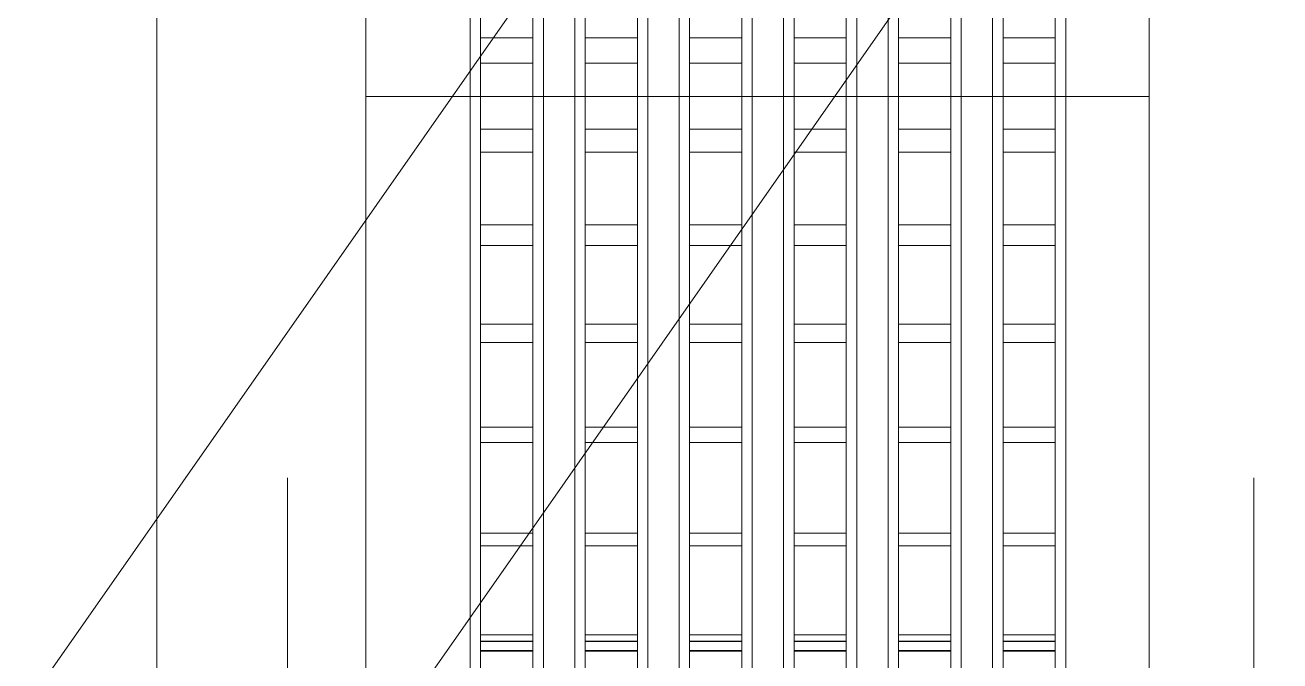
# Model space of a CAD drawing. Header units: millimetres. Extents: x -191664 to 191490, y -197311 to 10263.
# Drawn here: x -1725.2 to -1485, y -30260.5 to -30138.8 of the extents above; entities that cross this region are included whole.
import ezdxf

# ---------------------------------------------------------------- set-up
doc = ezdxf.new("R2010")
doc.units = ezdxf.units.MM
for name, color, linetype, lineweight in [('frontal_briquetadora', 7, 'Continuous', 0), ('frontal_secador', 7, 'Continuous', 0), ('frontal_tolva', 7, 'Continuous', 0)]:
    doc.layers.add(name, color=color, linetype=linetype, lineweight=lineweight)

msp = doc.modelspace()

# ---------------------------------------------------------------- linework, layer by layer
at = {"layer": 'frontal_briquetadora', "color": 117, "true_color": 0x376c5b}
for p, q in [((-1638, -30255.52), (-1638, -30023.69)), ((-1628, -30255.52), (-1628, -30023.69)), ((-1618, -30255.52), (-1618, -30023.69)), ((-1608, -30255.52), (-1608, -30023.69)), ((-1598, -30255.52), (-1598, -30023.69)), ((-1588, -30255.52), (-1588, -30023.69)), ((-1578, -30255.52), (-1578, -30023.69)), ((-1568, -30255.52), (-1568, -30023.69)), ((-1558, -30255.52), (-1558, -30023.69)), ((-1548, -30255.52), (-1548, -30023.69)), ((-1538, -30255.52), (-1538, -30023.69)), ((-1528, -30255.52), (-1528, -30023.69)), ((-1638, -30263.45), (-1638, -30031.62)), ((-1628, -30263.45), (-1628, -30031.62)), ((-1618, -30263.45), (-1618, -30031.62)), ((-1608, -30263.45), (-1608, -30031.62)), ((-1598, -30263.45), (-1598, -30031.62)), ((-1588, -30263.45), (-1588, -30031.62)), ((-1578, -30263.45), (-1578, -30031.62)), ((-1568, -30263.45), (-1568, -30031.62)), ((-1558, -30263.45), (-1558, -30031.62)), ((-1548, -30263.45), (-1548, -30031.62)), ((-1538, -30263.45), (-1538, -30031.62)), ((-1528, -30263.45), (-1528, -30031.62)), ((-1638, -30124.61), (-1638, -30141.18)), ((-1628, -30124.61), (-1628, -30141.18)), ((-1618, -30124.61), (-1618, -30141.18)), ((-1608, -30124.61), (-1608, -30141.18)), ((-1598, -30124.61), (-1598, -30141.18)), ((-1588, -30124.61), (-1588, -30141.18)), ((-1578, -30124.61), (-1578, -30141.18)), ((-1568, -30124.61), (-1568, -30141.18)), ((-1558, -30124.61), (-1558, -30141.18)), ((-1548, -30124.61), (-1548, -30141.18)), ((-1538, -30124.61), (-1538, -30141.18)), ((-1528, -30124.61), (-1528, -30141.18)), ((-1638, -30129.93), (-1638, -30146.07)), ((-1628, -30129.93), (-1628, -30146.07)), ((-1618, -30129.93), (-1618, -30146.07)), ((-1608, -30129.93), (-1608, -30146.07)), ((-1598, -30129.93), (-1598, -30146.07)), ((-1588, -30129.93), (-1588, -30146.07)), ((-1578, -30129.93), (-1578, -30146.07)), ((-1568, -30129.93), (-1568, -30146.07)), ((-1558, -30129.93), (-1558, -30146.07)), ((-1548, -30129.93), (-1548, -30146.07)), ((-1538, -30129.93), (-1538, -30146.07)), ((-1528, -30129.93), (-1528, -30146.07)), ((-1638, -30141.18), (-1638, -30158.68)), ((-1638, -30141.18), (-1628, -30141.18)), ((-1628, -30141.18), (-1628, -30158.68)), ((-1618, -30141.18), (-1618, -30158.68)), ((-1618, -30141.18), (-1608, -30141.18)), ((-1608, -30141.18), (-1608, -30158.68)), ((-1598, -30141.18), (-1598, -30158.68)), ((-1598, -30141.18), (-1588, -30141.18)), ((-1588, -30141.18), (-1588, -30158.68)), ((-1578, -30141.18), (-1578, -30158.68)), ((-1578, -30141.18), (-1568, -30141.18)), ((-1568, -30141.18), (-1568, -30158.68)), ((-1558, -30141.18), (-1558, -30158.68)), ((-1558, -30141.18), (-1548, -30141.18)), ((-1548, -30141.18), (-1548, -30158.68)), ((-1538, -30141.18), (-1538, -30158.68)), ((-1538, -30141.18), (-1528, -30141.18)), ((-1528, -30141.18), (-1528, -30158.68)), ((-1638, -30146.07), (-1638, -30163.11)), ((-1638, -30146.07), (-1628, -30146.07)), ((-1628, -30146.07), (-1628, -30163.11)), ((-1618, -30146.07), (-1618, -30163.11)), ((-1618, -30146.07), (-1608, -30146.07)), ((-1608, -30146.07), (-1608, -30163.11)), ((-1598, -30146.07), (-1598, -30163.11)), ((-1598, -30146.07), (-1588, -30146.07)), ((-1588, -30146.07), (-1588, -30163.11)), ((-1578, -30146.07), (-1578, -30163.11)), ((-1578, -30146.07), (-1568, -30146.07)), ((-1568, -30146.07), (-1568, -30163.11)), ((-1558, -30146.07), (-1558, -30163.11)), ((-1558, -30146.07), (-1548, -30146.07)), ((-1548, -30146.07), (-1548, -30163.11)), ((-1538, -30146.07), (-1538, -30163.11)), ((-1538, -30146.07), (-1528, -30146.07)), ((-1528, -30146.07), (-1528, -30163.11)), ((-1638, -30158.68), (-1638, -30177)), ((-1638, -30158.68), (-1628, -30158.68)), ((-1628, -30158.68), (-1628, -30177)), ((-1618, -30158.68), (-1618, -30177)), ((-1618, -30158.68), (-1608, -30158.68)), ((-1608, -30158.68), (-1608, -30177)), ((-1598, -30158.68), (-1598, -30177)), ((-1598, -30158.68), (-1588, -30158.68)), ((-1588, -30158.68), (-1588, -30177)), ((-1578, -30158.68), (-1578, -30177)), ((-1578, -30158.68), (-1568, -30158.68)), ((-1568, -30158.68), (-1568, -30177)), ((-1558, -30158.68), (-1558, -30177)), ((-1558, -30158.68), (-1548, -30158.68)), ((-1548, -30158.68), (-1548, -30177)), ((-1538, -30158.68), (-1538, -30177)), ((-1538, -30158.68), (-1528, -30158.68)), ((-1528, -30158.68), (-1528, -30177)), ((-1638, -30163.11), (-1638, -30180.96)), ((-1638, -30163.11), (-1628, -30163.11)), ((-1628, -30163.11), (-1628, -30180.96)), ((-1618, -30163.11), (-1618, -30180.96)), ((-1618, -30163.11), (-1608, -30163.11)), ((-1608, -30163.11), (-1608, -30180.96)), ((-1598, -30163.11), (-1598, -30180.96)), ((-1598, -30163.11), (-1588, -30163.11)), ((-1588, -30163.11), (-1588, -30180.96)), ((-1578, -30163.11), (-1578, -30180.96)), ((-1578, -30163.11), (-1568, -30163.11)), ((-1568, -30163.11), (-1568, -30180.96)), ((-1558, -30163.11), (-1558, -30180.96)), ((-1558, -30163.11), (-1548, -30163.11)), ((-1548, -30163.11), (-1548, -30180.96)), ((-1538, -30163.11), (-1538, -30180.96)), ((-1538, -30163.11), (-1528, -30163.11)), ((-1528, -30163.11), (-1528, -30180.96)), ((-1638, -30177), (-1638, -30196.06)), ((-1638, -30177), (-1628, -30177)), ((-1628, -30177), (-1628, -30196.06)), ((-1618, -30177), (-1618, -30196.06)), ((-1618, -30177), (-1608, -30177)), ((-1608, -30177), (-1608, -30196.06)), ((-1598, -30177), (-1598, -30196.06)), ((-1598, -30177), (-1588, -30177)), ((-1588, -30177), (-1588, -30196.06)), ((-1578, -30177), (-1578, -30196.06)), ((-1578, -30177), (-1568, -30177)), ((-1568, -30177), (-1568, -30196.06)), ((-1558, -30177), (-1558, -30196.06)), ((-1558, -30177), (-1548, -30177)), ((-1548, -30177), (-1548, -30196.06)), ((-1538, -30177), (-1538, -30196.06)), ((-1538, -30177), (-1528, -30177)), ((-1528, -30177), (-1528, -30196.06)), ((-1638, -30180.96), (-1638, -30199.53)), ((-1638, -30180.96), (-1628, -30180.96)), ((-1628, -30180.96), (-1628, -30199.53)), ((-1618, -30180.96), (-1618, -30199.53)), ((-1618, -30180.96), (-1608, -30180.96)), ((-1608, -30180.96), (-1608, -30199.53)), ((-1598, -30180.96), (-1598, -30199.53)), ((-1598, -30180.96), (-1588, -30180.96)), ((-1588, -30180.96), (-1588, -30199.53)), ((-1578, -30180.96), (-1578, -30199.53)), ((-1578, -30180.96), (-1568, -30180.96)), ((-1568, -30180.96), (-1568, -30199.53)), ((-1558, -30180.96), (-1558, -30199.53)), ((-1558, -30180.96), (-1548, -30180.96)), ((-1548, -30180.96), (-1548, -30199.53)), ((-1538, -30180.96), (-1538, -30199.53)), ((-1538, -30180.96), (-1528, -30180.96)), ((-1528, -30180.96), (-1528, -30199.53)), ((-1638, -30196.06), (-1638, -30215.78)), ((-1638, -30196.06), (-1628, -30196.06)), ((-1628, -30196.06), (-1628, -30215.78)), ((-1618, -30196.06), (-1618, -30215.78)), ((-1618, -30196.06), (-1608, -30196.06)), ((-1608, -30196.06), (-1608, -30215.78)), ((-1598, -30196.06), (-1598, -30215.78)), ((-1598, -30196.06), (-1588, -30196.06)), ((-1588, -30196.06), (-1588, -30215.78)), ((-1578, -30196.06), (-1578, -30215.78)), ((-1578, -30196.06), (-1568, -30196.06)), ((-1568, -30196.06), (-1568, -30215.78)), ((-1558, -30196.06), (-1558, -30215.78)), ((-1558, -30196.06), (-1548, -30196.06)), ((-1548, -30196.06), (-1548, -30215.78)), ((-1538, -30196.06), (-1538, -30215.78)), ((-1538, -30196.06), (-1528, -30196.06)), ((-1528, -30196.06), (-1528, -30215.78)), ((-1638, -30199.53), (-1638, -30218.74)), ((-1638, -30199.53), (-1628, -30199.53)), ((-1628, -30199.53), (-1628, -30218.74)), ((-1618, -30199.53), (-1618, -30218.74)), ((-1618, -30199.53), (-1608, -30199.53)), ((-1608, -30199.53), (-1608, -30218.74)), ((-1598, -30199.53), (-1598, -30218.74)), ((-1598, -30199.53), (-1588, -30199.53)), ((-1588, -30199.53), (-1588, -30218.74)), ((-1578, -30199.53), (-1578, -30218.74)), ((-1578, -30199.53), (-1568, -30199.53)), ((-1568, -30199.53), (-1568, -30218.74)), ((-1558, -30199.53), (-1558, -30218.74)), ((-1558, -30199.53), (-1548, -30199.53)), ((-1548, -30199.53), (-1548, -30218.74)), ((-1538, -30199.53), (-1538, -30218.74)), ((-1538, -30199.53), (-1528, -30199.53)), ((-1528, -30199.53), (-1528, -30218.74)), ((-1638, -30215.78), (-1638, -30236.05)), ((-1638, -30215.78), (-1628, -30215.78)), ((-1628, -30215.78), (-1628, -30236.05)), ((-1618, -30215.78), (-1618, -30236.05)), ((-1618, -30215.78), (-1608, -30215.78)), ((-1608, -30215.78), (-1608, -30236.05)), ((-1598, -30215.78), (-1598, -30236.05)), ((-1598, -30215.78), (-1588, -30215.78)), ((-1588, -30215.78), (-1588, -30236.05)), ((-1578, -30215.78), (-1578, -30236.05)), ((-1578, -30215.78), (-1568, -30215.78)), ((-1568, -30215.78), (-1568, -30236.05)), ((-1558, -30215.78), (-1558, -30236.05)), ((-1558, -30215.78), (-1548, -30215.78)), ((-1548, -30215.78), (-1548, -30236.05)), ((-1538, -30215.78), (-1538, -30236.05)), ((-1538, -30215.78), (-1528, -30215.78)), ((-1528, -30215.78), (-1528, -30236.05)), ((-1638, -30218.74), (-1638, -30238.48)), ((-1638, -30218.74), (-1628, -30218.74)), ((-1628, -30218.74), (-1628, -30238.48)), ((-1618, -30218.74), (-1618, -30238.48)), ((-1618, -30218.74), (-1608, -30218.74)), ((-1608, -30218.74), (-1608, -30238.48)), ((-1598, -30218.74), (-1598, -30238.48)), ((-1598, -30218.74), (-1588, -30218.74)), ((-1588, -30218.74), (-1588, -30238.48)), ((-1578, -30218.74), (-1578, -30238.48)), ((-1578, -30218.74), (-1568, -30218.74)), ((-1568, -30218.74), (-1568, -30238.48)), ((-1558, -30218.74), (-1558, -30238.48)), ((-1558, -30218.74), (-1548, -30218.74)), ((-1548, -30218.74), (-1548, -30238.48)), ((-1538, -30218.74), (-1538, -30238.48)), ((-1538, -30218.74), (-1528, -30218.74)), ((-1528, -30218.74), (-1528, -30238.48)), ((-1638, -30236.05), (-1638, -30256.78)), ((-1638, -30236.05), (-1628, -30236.05)), ((-1628, -30236.05), (-1628, -30256.78)), ((-1618, -30236.05), (-1618, -30256.78)), ((-1618, -30236.05), (-1608, -30236.05)), ((-1608, -30236.05), (-1608, -30256.78)), ((-1598, -30236.05), (-1598, -30256.78)), ((-1598, -30236.05), (-1588, -30236.05)), ((-1588, -30236.05), (-1588, -30256.78)), ((-1578, -30236.05), (-1578, -30256.78)), ((-1578, -30236.05), (-1568, -30236.05)), ((-1568, -30236.05), (-1568, -30256.78)), ((-1558, -30236.05), (-1558, -30256.78)), ((-1558, -30236.05), (-1548, -30236.05)), ((-1548, -30236.05), (-1548, -30256.78)), ((-1538, -30236.05), (-1538, -30256.78)), ((-1538, -30236.05), (-1528, -30236.05)), ((-1528, -30236.05), (-1528, -30256.78)), ((-1638, -30238.48), (-1638, -30258.67)), ((-1638, -30238.48), (-1628, -30238.48)), ((-1628, -30238.48), (-1628, -30258.67)), ((-1618, -30238.48), (-1618, -30258.67)), ((-1618, -30238.48), (-1608, -30238.48)), ((-1608, -30238.48), (-1608, -30258.67)), ((-1598, -30238.48), (-1598, -30258.67)), ((-1598, -30238.48), (-1588, -30238.48)), ((-1588, -30238.48), (-1588, -30258.67)), ((-1578, -30238.48), (-1578, -30258.67)), ((-1578, -30238.48), (-1568, -30238.48)), ((-1568, -30238.48), (-1568, -30258.67)), ((-1558, -30238.48), (-1558, -30258.67)), ((-1558, -30238.48), (-1548, -30238.48)), ((-1548, -30238.48), (-1548, -30258.67)), ((-1538, -30238.48), (-1538, -30258.67)), ((-1538, -30238.48), (-1528, -30238.48)), ((-1528, -30238.48), (-1528, -30258.67)), ((-1638, -30256.8), (-1638, -30255.52)), ((-1638, -30255.52), (-1628, -30255.52)), ((-1628, -30256.8), (-1628, -30255.52)), ((-1618, -30256.8), (-1618, -30255.52)), ((-1618, -30255.52), (-1608, -30255.52)), ((-1608, -30256.8), (-1608, -30255.52)), ((-1598, -30256.8), (-1598, -30255.52)), ((-1598, -30255.52), (-1588, -30255.52)), ((-1588, -30256.8), (-1588, -30255.52)), ((-1578, -30256.8), (-1578, -30255.52)), ((-1578, -30255.52), (-1568, -30255.52)), ((-1568, -30256.8), (-1568, -30255.52)), ((-1558, -30256.8), (-1558, -30255.52)), ((-1558, -30255.52), (-1548, -30255.52)), ((-1548, -30256.8), (-1548, -30255.52)), ((-1538, -30256.8), (-1538, -30255.52)), ((-1538, -30255.52), (-1528, -30255.52)), ((-1528, -30256.8), (-1528, -30255.52)), ((-1638, -30256.78), (-1638, -30277.86)), ((-1638, -30256.78), (-1628, -30256.78)), ((-1638, -30258.55), (-1638, -30256.8)), ((-1638, -30256.8), (-1628, -30256.8)), ((-1638, -30260.77), (-1638, -30258.55)), ((-1638, -30258.55), (-1628, -30258.55)), ((-1638, -30258.67), (-1638, -30279.21)), ((-1638, -30258.67), (-1628, -30258.67)), ((-1628, -30256.78), (-1628, -30277.86)), ((-1628, -30258.55), (-1628, -30256.8)), ((-1628, -30260.77), (-1628, -30258.55)), ((-1628, -30258.67), (-1628, -30279.21)), ((-1618, -30256.78), (-1618, -30277.86)), ((-1618, -30256.78), (-1608, -30256.78)), ((-1618, -30258.55), (-1618, -30256.8)), ((-1618, -30256.8), (-1608, -30256.8)), ((-1618, -30260.77), (-1618, -30258.55)), ((-1618, -30258.55), (-1608, -30258.55)), ((-1618, -30258.67), (-1618, -30279.21)), ((-1618, -30258.67), (-1608, -30258.67)), ((-1608, -30256.78), (-1608, -30277.86)), ((-1608, -30258.55), (-1608, -30256.8)), ((-1608, -30260.77), (-1608, -30258.55)), ((-1608, -30258.67), (-1608, -30279.21)), ((-1598, -30256.78), (-1598, -30277.86)), ((-1598, -30256.78), (-1588, -30256.78)), ((-1598, -30258.55), (-1598, -30256.8)), ((-1598, -30256.8), (-1588, -30256.8)), ((-1598, -30260.77), (-1598, -30258.55)), ((-1598, -30258.55), (-1588, -30258.55)), ((-1598, -30258.67), (-1598, -30279.21)), ((-1598, -30258.67), (-1588, -30258.67)), ((-1588, -30256.78), (-1588, -30277.86)), ((-1588, -30258.55), (-1588, -30256.8)), ((-1588, -30260.77), (-1588, -30258.55)), ((-1588, -30258.67), (-1588, -30279.21)), ((-1578, -30256.78), (-1578, -30277.86)), ((-1578, -30256.78), (-1568, -30256.78)), ((-1578, -30258.55), (-1578, -30256.8)), ((-1578, -30256.8), (-1568, -30256.8)), ((-1578, -30260.77), (-1578, -30258.55)), ((-1578, -30258.55), (-1568, -30258.55)), ((-1578, -30258.67), (-1578, -30279.21)), ((-1578, -30258.67), (-1568, -30258.67)), ((-1568, -30256.78), (-1568, -30277.86)), ((-1568, -30258.55), (-1568, -30256.8)), ((-1568, -30260.77), (-1568, -30258.55)), ((-1568, -30258.67), (-1568, -30279.21)), ((-1558, -30256.78), (-1558, -30277.86)), ((-1558, -30256.78), (-1548, -30256.78)), ((-1558, -30258.55), (-1558, -30256.8)), ((-1558, -30256.8), (-1548, -30256.8)), ((-1558, -30260.77), (-1558, -30258.55)), ((-1558, -30258.55), (-1548, -30258.55)), ((-1558, -30258.67), (-1558, -30279.21)), ((-1558, -30258.67), (-1548, -30258.67)), ((-1548, -30256.78), (-1548, -30277.86)), ((-1548, -30258.55), (-1548, -30256.8)), ((-1548, -30260.77), (-1548, -30258.55)), ((-1548, -30258.67), (-1548, -30279.21)), ((-1538, -30256.78), (-1538, -30277.86)), ((-1538, -30256.78), (-1528, -30256.78)), ((-1538, -30258.55), (-1538, -30256.8)), ((-1538, -30256.8), (-1528, -30256.8)), ((-1538, -30260.77), (-1538, -30258.55)), ((-1538, -30258.55), (-1528, -30258.55)), ((-1538, -30258.67), (-1538, -30279.21)), ((-1538, -30258.67), (-1528, -30258.67)), ((-1528, -30256.78), (-1528, -30277.86)), ((-1528, -30258.55), (-1528, -30256.8)), ((-1528, -30260.77), (-1528, -30258.55)), ((-1528, -30258.67), (-1528, -30279.21))]:
    msp.add_line(p, q, dxfattribs=at)
at = {"layer": 'frontal_briquetadora', "color": 9, "true_color": 0xb9c3c2}
for p, q in [((-1660, -30144.59), (-1660, -30129.05)), ((-1640, -30144.59), (-1640, -30129.05)), ((-1626, -30144.59), (-1626, -30129.05)), ((-1620, -30144.59), (-1620, -30129.05)), ((-1606, -30144.59), (-1606, -30129.05)), ((-1600, -30144.59), (-1600, -30129.05)), ((-1586, -30144.59), (-1586, -30129.05)), ((-1580, -30144.59), (-1580, -30129.05)), ((-1566, -30144.59), (-1566, -30129.05)), ((-1560, -30144.59), (-1560, -30129.05)), ((-1546, -30144.59), (-1546, -30129.05)), ((-1540, -30144.59), (-1540, -30129.05)), ((-1526, -30144.59), (-1526, -30129.05)), ((-1510, -30144.59), (-1510, -30129.05)), ((-1660, -30152.46), (-1660, -30132.74)), ((-1640, -30147.37), (-1640, -30132.2)), ((-1626, -30147.37), (-1626, -30132.2)), ((-1620, -30147.37), (-1620, -30132.2)), ((-1606, -30147.37), (-1606, -30132.2)), ((-1600, -30147.37), (-1600, -30132.2)), ((-1586, -30147.37), (-1586, -30132.2)), ((-1580, -30147.37), (-1580, -30132.2)), ((-1566, -30147.37), (-1566, -30132.2)), ((-1560, -30147.37), (-1560, -30132.2)), ((-1546, -30147.37), (-1546, -30132.2)), ((-1540, -30147.37), (-1540, -30132.2)), ((-1526, -30147.37), (-1526, -30132.2)), ((-1510, -30152.46), (-1510, -30132.74)), ((-1660, -30160.88), (-1660, -30144.59)), ((-1640, -30160.88), (-1640, -30144.59)), ((-1626, -30160.88), (-1626, -30144.59)), ((-1620, -30160.88), (-1620, -30144.59)), ((-1606, -30160.88), (-1606, -30144.59)), ((-1600, -30160.88), (-1600, -30144.59)), ((-1586, -30160.88), (-1586, -30144.59)), ((-1580, -30160.88), (-1580, -30144.59)), ((-1566, -30160.88), (-1566, -30144.59)), ((-1560, -30160.88), (-1560, -30144.59)), ((-1546, -30160.88), (-1546, -30144.59)), ((-1540, -30160.88), (-1540, -30144.59)), ((-1526, -30160.88), (-1526, -30144.59)), ((-1510, -30160.88), (-1510, -30144.59)), ((-1640, -30163.33), (-1640, -30147.37)), ((-1626, -30163.33), (-1626, -30147.37)), ((-1620, -30163.33), (-1620, -30147.37)), ((-1606, -30163.33), (-1606, -30147.37)), ((-1600, -30163.33), (-1600, -30147.37)), ((-1586, -30163.33), (-1586, -30147.37)), ((-1580, -30163.33), (-1580, -30147.37)), ((-1566, -30163.33), (-1566, -30147.37)), ((-1560, -30163.33), (-1560, -30147.37)), ((-1546, -30163.33), (-1546, -30147.37)), ((-1540, -30163.33), (-1540, -30147.37)), ((-1526, -30163.33), (-1526, -30147.37)), ((-1660, -30152.46), (-1510, -30152.46)), ((-1660, -30152.46), (-1660, -30172.19)), ((-1510, -30152.46), (-1510, -30172.19)), ((-1660, -30177.88), (-1660, -30160.88)), ((-1640, -30177.88), (-1640, -30160.88)), ((-1626, -30177.88), (-1626, -30160.88)), ((-1620, -30177.88), (-1620, -30160.88)), ((-1606, -30177.88), (-1606, -30160.88)), ((-1600, -30177.88), (-1600, -30160.88)), ((-1586, -30177.88), (-1586, -30160.88)), ((-1580, -30177.88), (-1580, -30160.88)), ((-1566, -30177.88), (-1566, -30160.88)), ((-1560, -30177.88), (-1560, -30160.88)), ((-1546, -30177.88), (-1546, -30160.88)), ((-1540, -30177.88), (-1540, -30160.88)), ((-1526, -30177.88), (-1526, -30160.88)), ((-1510, -30177.88), (-1510, -30160.88)), ((-1640, -30180), (-1640, -30163.33)), ((-1626, -30180), (-1626, -30163.33)), ((-1620, -30180), (-1620, -30163.33)), ((-1606, -30180), (-1606, -30163.33)), ((-1600, -30180), (-1600, -30163.33)), ((-1586, -30180), (-1586, -30163.33)), ((-1580, -30180), (-1580, -30163.33)), ((-1566, -30180), (-1566, -30163.33)), ((-1560, -30180), (-1560, -30163.33)), ((-1546, -30180), (-1546, -30163.33)), ((-1540, -30180), (-1540, -30163.33)), ((-1526, -30180), (-1526, -30163.33)), ((-1660, -30172.19), (-1660, -30190.31)), ((-1510, -30172.19), (-1510, -30190.31)), ((-1660, -30195.5), (-1660, -30177.88)), ((-1640, -30195.5), (-1640, -30177.88)), ((-1626, -30195.5), (-1626, -30177.88)), ((-1620, -30195.5), (-1620, -30177.88)), ((-1606, -30195.5), (-1606, -30177.88)), ((-1600, -30195.5), (-1600, -30177.88)), ((-1586, -30195.5), (-1586, -30177.88)), ((-1580, -30195.5), (-1580, -30177.88)), ((-1566, -30195.5), (-1566, -30177.88)), ((-1560, -30195.5), (-1560, -30177.88)), ((-1546, -30195.5), (-1546, -30177.88)), ((-1540, -30195.5), (-1540, -30177.88)), ((-1526, -30195.5), (-1526, -30177.88)), ((-1510, -30195.5), (-1510, -30177.88)), ((-1640, -30197.31), (-1640, -30180)), ((-1626, -30197.31), (-1626, -30180)), ((-1620, -30197.31), (-1620, -30180)), ((-1606, -30197.31), (-1606, -30180)), ((-1600, -30197.31), (-1600, -30180)), ((-1586, -30197.31), (-1586, -30180)), ((-1580, -30197.31), (-1580, -30180)), ((-1566, -30197.31), (-1566, -30180)), ((-1560, -30197.31), (-1560, -30180)), ((-1546, -30197.31), (-1546, -30180)), ((-1540, -30197.31), (-1540, -30180)), ((-1526, -30197.31), (-1526, -30180)), ((-1660, -30190.31), (-1660, -30205.37)), ((-1510, -30190.31), (-1510, -30205.37)), ((-1660, -30213.67), (-1660, -30195.5)), ((-1640, -30213.67), (-1640, -30195.5)), ((-1626, -30213.67), (-1626, -30195.5)), ((-1620, -30213.67), (-1620, -30195.5)), ((-1606, -30213.67), (-1606, -30195.5)), ((-1600, -30213.67), (-1600, -30195.5)), ((-1586, -30213.67), (-1586, -30195.5)), ((-1580, -30213.67), (-1580, -30195.5)), ((-1566, -30213.67), (-1566, -30195.5)), ((-1560, -30213.67), (-1560, -30195.5)), ((-1546, -30213.67), (-1546, -30195.5)), ((-1540, -30213.67), (-1540, -30195.5)), ((-1526, -30213.67), (-1526, -30195.5)), ((-1510, -30213.67), (-1510, -30195.5)), ((-1640, -30215.19), (-1640, -30197.31)), ((-1626, -30215.19), (-1626, -30197.31)), ((-1620, -30215.19), (-1620, -30197.31)), ((-1606, -30215.19), (-1606, -30197.31)), ((-1600, -30215.19), (-1600, -30197.31)), ((-1586, -30215.19), (-1586, -30197.31)), ((-1580, -30215.19), (-1580, -30197.31)), ((-1566, -30215.19), (-1566, -30197.31)), ((-1560, -30215.19), (-1560, -30197.31)), ((-1546, -30215.19), (-1546, -30197.31)), ((-1540, -30215.19), (-1540, -30197.31)), ((-1526, -30215.19), (-1526, -30197.31)), ((-1660, -30205.37), (-1660, -30216.14)), ((-1510, -30205.37), (-1510, -30216.14)), ((-1660, -30232.32), (-1660, -30213.67)), ((-1640, -30232.32), (-1640, -30213.67)), ((-1640, -30233.57), (-1640, -30215.19)), ((-1626, -30232.32), (-1626, -30213.67)), ((-1626, -30233.57), (-1626, -30215.19)), ((-1620, -30232.32), (-1620, -30213.67)), ((-1620, -30233.57), (-1620, -30215.19)), ((-1606, -30232.32), (-1606, -30213.67)), ((-1606, -30233.57), (-1606, -30215.19)), ((-1600, -30232.32), (-1600, -30213.67)), ((-1600, -30233.57), (-1600, -30215.19)), ((-1586, -30232.32), (-1586, -30213.67)), ((-1586, -30233.57), (-1586, -30215.19)), ((-1580, -30232.32), (-1580, -30213.67)), ((-1580, -30233.57), (-1580, -30215.19)), ((-1566, -30232.32), (-1566, -30213.67)), ((-1566, -30233.57), (-1566, -30215.19)), ((-1560, -30232.32), (-1560, -30213.67)), ((-1560, -30233.57), (-1560, -30215.19)), ((-1546, -30232.32), (-1546, -30213.67)), ((-1546, -30233.57), (-1546, -30215.19)), ((-1540, -30232.32), (-1540, -30213.67)), ((-1540, -30233.57), (-1540, -30215.19)), ((-1526, -30232.32), (-1526, -30213.67)), ((-1526, -30233.57), (-1526, -30215.19)), ((-1510, -30232.32), (-1510, -30213.67)), ((-1660, -30216.14), (-1660, -30221.75)), ((-1510, -30216.14), (-1510, -30221.75)), ((-1675, -30229.01), (-1675, -30225.45)), ((-1660, -30229.01), (-1660, -30225.45)), ((-1510, -30229.01), (-1510, -30225.45)), ((-1490, -30229.01), (-1490, -30225.45)), ((-1675, -30236.01), (-1675, -30229.01)), ((-1660, -30236.01), (-1660, -30229.01)), ((-1510, -30236.01), (-1510, -30229.01)), ((-1490, -30236.01), (-1490, -30229.01)), ((-1660, -30251.37), (-1660, -30232.32)), ((-1640, -30251.37), (-1640, -30232.32)), ((-1626, -30251.37), (-1626, -30232.32)), ((-1620, -30251.37), (-1620, -30232.32)), ((-1606, -30251.37), (-1606, -30232.32)), ((-1600, -30251.37), (-1600, -30232.32)), ((-1586, -30251.37), (-1586, -30232.32)), ((-1580, -30251.37), (-1580, -30232.32)), ((-1566, -30251.37), (-1566, -30232.32)), ((-1560, -30251.37), (-1560, -30232.32)), ((-1546, -30251.37), (-1546, -30232.32)), ((-1540, -30251.37), (-1540, -30232.32)), ((-1526, -30251.37), (-1526, -30232.32)), ((-1510, -30251.37), (-1510, -30232.32)), ((-1640, -30252.35), (-1640, -30233.57)), ((-1626, -30252.35), (-1626, -30233.57)), ((-1620, -30252.35), (-1620, -30233.57)), ((-1606, -30252.35), (-1606, -30233.57)), ((-1600, -30252.35), (-1600, -30233.57)), ((-1586, -30252.35), (-1586, -30233.57)), ((-1580, -30252.35), (-1580, -30233.57)), ((-1566, -30252.35), (-1566, -30233.57)), ((-1560, -30252.35), (-1560, -30233.57)), ((-1546, -30252.35), (-1546, -30233.57)), ((-1540, -30252.35), (-1540, -30233.57)), ((-1526, -30252.35), (-1526, -30233.57)), ((-1675, -30246.21), (-1675, -30236.01)), ((-1660, -30246.21), (-1660, -30236.01)), ((-1510, -30246.21), (-1510, -30236.01)), ((-1490, -30246.21), (-1490, -30236.01)), ((-1675, -30259.26), (-1675, -30246.21)), ((-1660, -30259.26), (-1660, -30246.21)), ((-1510, -30259.26), (-1510, -30246.21)), ((-1490, -30259.26), (-1490, -30246.21)), ((-1660, -30270.74), (-1660, -30251.37)), ((-1640, -30270.74), (-1640, -30251.37)), ((-1626, -30270.74), (-1626, -30251.37)), ((-1620, -30270.74), (-1620, -30251.37)), ((-1606, -30270.74), (-1606, -30251.37)), ((-1600, -30270.74), (-1600, -30251.37)), ((-1586, -30270.74), (-1586, -30251.37)), ((-1580, -30270.74), (-1580, -30251.37)), ((-1566, -30270.74), (-1566, -30251.37)), ((-1560, -30270.74), (-1560, -30251.37)), ((-1546, -30270.74), (-1546, -30251.37)), ((-1540, -30270.74), (-1540, -30251.37)), ((-1526, -30270.74), (-1526, -30251.37)), ((-1510, -30270.74), (-1510, -30251.37)), ((-1660, -30256.66), (-1660, -30253.76)), ((-1640, -30271.47), (-1640, -30252.35)), ((-1640, -30256.66), (-1640, -30253.76)), ((-1626, -30271.47), (-1626, -30252.35)), ((-1626, -30256.66), (-1626, -30253.76)), ((-1620, -30271.47), (-1620, -30252.35)), ((-1620, -30256.66), (-1620, -30253.76)), ((-1606, -30271.47), (-1606, -30252.35)), ((-1606, -30256.66), (-1606, -30253.76)), ((-1600, -30271.47), (-1600, -30252.35)), ((-1600, -30256.66), (-1600, -30253.76)), ((-1586, -30271.47), (-1586, -30252.35)), ((-1586, -30256.66), (-1586, -30253.76)), ((-1580, -30271.47), (-1580, -30252.35)), ((-1580, -30256.66), (-1580, -30253.76)), ((-1566, -30271.47), (-1566, -30252.35)), ((-1566, -30256.66), (-1566, -30253.76)), ((-1560, -30271.47), (-1560, -30252.35)), ((-1560, -30256.66), (-1560, -30253.76)), ((-1546, -30271.47), (-1546, -30252.35)), ((-1546, -30256.66), (-1546, -30253.76)), ((-1540, -30271.47), (-1540, -30252.35)), ((-1540, -30256.66), (-1540, -30253.76)), ((-1526, -30271.47), (-1526, -30252.35)), ((-1526, -30256.66), (-1526, -30253.76)), ((-1510, -30256.66), (-1510, -30253.76)), ((-1660, -30262.39), (-1660, -30256.66)), ((-1640, -30262.39), (-1640, -30256.66)), ((-1626, -30262.39), (-1626, -30256.66)), ((-1620, -30262.39), (-1620, -30256.66)), ((-1606, -30262.39), (-1606, -30256.66)), ((-1600, -30262.39), (-1600, -30256.66)), ((-1586, -30262.39), (-1586, -30256.66)), ((-1580, -30262.39), (-1580, -30256.66)), ((-1566, -30262.39), (-1566, -30256.66)), ((-1560, -30262.39), (-1560, -30256.66)), ((-1546, -30262.39), (-1546, -30256.66)), ((-1540, -30262.39), (-1540, -30256.66)), ((-1526, -30262.39), (-1526, -30256.66)), ((-1510, -30262.39), (-1510, -30256.66)), ((-1675, -30274.72), (-1675, -30259.26)), ((-1660, -30274.72), (-1660, -30259.26)), ((-1510, -30274.72), (-1510, -30259.26)), ((-1490, -30274.72), (-1490, -30259.26))]:
    msp.add_line(p, q, dxfattribs=at)
at = {"layer": 'frontal_secador', "color": 253, "true_color": 0xa6b3ba}
for p, q in [((-1700, -31975), (-1700, -29010)), ((-1600, -31975), (-1600, -29010))]:
    msp.add_line(p, q, dxfattribs=at)
at = {"layer": 'frontal_tolva', "color": 156, "true_color": 0x164b78}
for p, q in [((-1769.58, -30332.81), (-722.58, -28835.81)), ((-1720.42, -30367.19), (-673.42, -28870.19))]:
    msp.add_line(p, q, dxfattribs=at)

doc.saveas('drawing.dxf')
